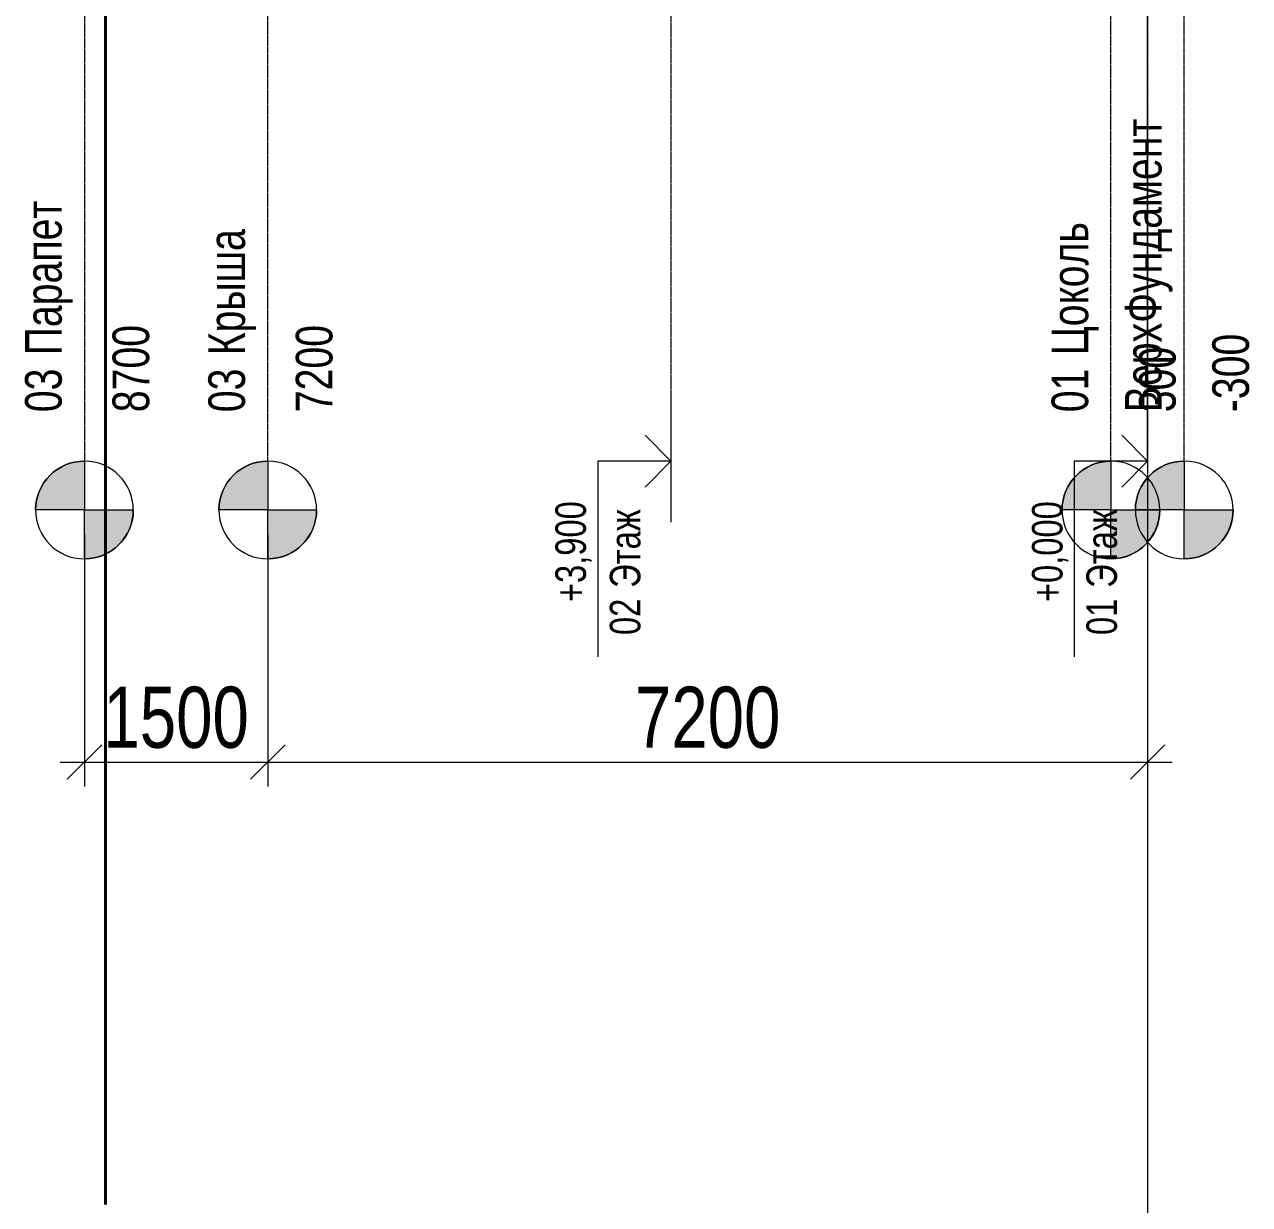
# Model space of a CAD drawing. Header units: millimetres. Extents: x 1117013 to 3394463, y -717780 to -102922.
# Drawn here: x 1300079 to 1310104, y -564926 to -555272 of the extents above; entities that cross this region are included whole.
import ezdxf

# ---------------------------------------------------------------- set-up
doc = ezdxf.new("R2010")
doc.units = ezdxf.units.MM
doc.linetypes.add('ADSK_Линия сетки', pattern=[21, 12, -3, 3, -3])
for name, color, linetype, lineweight in [('0003-Основная тонкая 0.13', 9, 'Continuous', 13), ('A-ANNO-DIMS', 211, 'Continuous', 9), ('A-ANNO-NOTE', 131, 'Continuous', 20), ('A-DETL', 90, 'Continuous', 9), ('A-FLOR-LEVL', 51, 'Continuous', 9)]:
    doc.layers.add(name, color=color, linetype=linetype, lineweight=lineweight)
doc.styles.add('Century Gothic', font='GOTHIC.TTF', dxfattribs={"width": 0.8, "height": 250})
doc.styles.add('Century Gothic_1', font='GOTHIC.TTF', dxfattribs={"width": 0.8, "height": 500})
doc.dimstyles.new('SK_Основной_2_5', dxfattribs={"dimscale": 304.8, "dimtxt": 522.084135, "dimasz": 0.927822, "dimexe": 0.656168, "dimexo": 1.968504, "dimgap": 0.328084, "dimtad": 1, "dimdec": 3, "dimrnd": 0.001, "dimdsep": 46, "dimtxsty": 'Century Gothic_1', "dimblk1": 'OBLIQUE', "dimblk2": 'OBLIQUE', "dimsah": 1, "dimcen": 0.09, "dimdle": 0.656168, "dimazin": 2, "dimtfac": 1, "dimtdec": 4, "dimtix": 1, "dimtmove": 0, "dimatfit": 3, "dimfxl": 1, "dimtvp": 1, "dimtolj": 1, "dimtzin": 0, "dimlwd": 20, "dimlwe": 20, "dimarcsym": 2})

# ---------------------------------------------------------------- blocks, each defined once
blk = doc.blocks.new('Уровень - Стрелка вверх_Отметка с именем уровня_2_5-3055-В_Разрез_Верт_1')
at = {"layer": 'A-ANNO-NOTE'}
for p, q in [((-4000, 600), (-5600, 600)), ((-4000, 0), (-4000, 600)), ((-4000, 0), (-4212, 212)), ((-4000, 0), (-3788, 212)), ((-3500, 0), (-4500, 0))]:
    blk.add_line(p, q, dxfattribs=at)
blk = doc.blocks.new('Уровень - КР-535808-В_Разрез_Верт_1')
at = {"layer": 'A-FLOR-LEVL'}
h = blk.add_hatch(color=256, dxfattribs=at)
edge = h.paths.add_edge_path(flags=0)
edge.add_arc((16700, 8700), 400, 90, 180, ccw=False)
edge.add_line((16700, 9100), (16700, 8700))
edge.add_line((16700, 8700), (16300, 8700))
h = blk.add_hatch(color=256, dxfattribs=at)
edge = h.paths.add_edge_path(flags=0)
edge.add_line((16700, 8300), (16700, 8700))
edge.add_line((16700, 8700), (17100, 8700))
edge.add_arc((16700, 8700), 400, 270, 360, ccw=False)
at = {"layer": 'A-FLOR-LEVL', "lineweight": 20}
for p, q in [((16700, 8700), (16700, 9100)), ((16300, 8700), (16700, 8700)), ((17100, 8700), (16700, 8700)), ((16700, 8700), (16700, 8300))]:
    blk.add_line(p, q, dxfattribs=at)
blk.add_circle((16700, 8700), 400, dxfattribs=at)
for start, end in [(90, 180), (270, 360)]:
    blk.add_arc((16700, 8700), 400, start, end, dxfattribs=at)
blk = doc.blocks.new('_Oblique')
at = {"color": 0, "linetype": 'ByBlock', "lineweight": -2}
blk.add_line((-0.5, -0.5), (0.5, 0.5), dxfattribs=at)
blk = doc.blocks.new('*D147')
at = {"layer": 'A-ANNO-DIMS', "color": 0, "lineweight": 20, "transparency": 16777216}
for p, q in [((1300570, -559444), (1300570, -561506)), ((1302070, -559444), (1302070, -561506)), ((1300370, -561306), (1302270, -561306))]:
    blk.add_line(p, q, dxfattribs=at)
at = {"layer": 'Defpoints', "color": 0, "transparency": 16777216}
for p in [(1300570, -558844), (1302070, -558844), (1302070, -561306)]:
    blk.add_point(p, dxfattribs=at)
at = {"layer": 'A-ANNO-DIMS', "color": 0, "lineweight": 20, "transparency": 16777216, "xscale": 282.8, "yscale": 282.8, "zscale": 282.8, "rotation": 180}
blk.add_blockref('_Oblique', (1300570, -561306), dxfattribs=at)
at = {"layer": 'A-ANNO-DIMS', "color": 0, "lineweight": 20, "transparency": 16777216, "xscale": 282.8, "yscale": 282.8, "zscale": 282.8}
blk.add_blockref('_Oblique', (1302070, -561306), dxfattribs=at)
at = {"layer": 'A-ANNO-DIMS', "color": 0, "lineweight": 20, "transparency": 16777216, "insert": (1301320, -560943), "char_height": 500, "width": 735.89, "attachment_point": 5, "style": 'Century Gothic_1'}
blk.add_mtext('\\A1;1500', dxfattribs=at)
blk = doc.blocks.new('*D148')
at = {"layer": 'A-ANNO-DIMS', "color": 0, "lineweight": 20, "transparency": 16777216}
for p, q in [((1302070, -559444), (1302070, -561506)), ((1309270, -559444), (1309270, -561506)), ((1301870, -561306), (1309470, -561306))]:
    blk.add_line(p, q, dxfattribs=at)
at = {"layer": 'Defpoints', "color": 0, "transparency": 16777216}
for p in [(1302070, -558844), (1309270, -558844), (1309270, -561306)]:
    blk.add_point(p, dxfattribs=at)
at = {"layer": 'A-ANNO-DIMS', "color": 0, "lineweight": 20, "transparency": 16777216, "xscale": 282.8, "yscale": 282.8, "zscale": 282.8, "rotation": 180}
blk.add_blockref('_Oblique', (1302070, -561306), dxfattribs=at)
at = {"layer": 'A-ANNO-DIMS', "color": 0, "lineweight": 20, "transparency": 16777216, "xscale": 282.8, "yscale": 282.8, "zscale": 282.8}
blk.add_blockref('_Oblique', (1309270, -561306), dxfattribs=at)
at = {"layer": 'A-ANNO-DIMS', "color": 0, "lineweight": 20, "transparency": 16777216, "insert": (1305670, -560943), "char_height": 500, "width": 735.89, "attachment_point": 5, "style": 'Century Gothic_1'}
blk.add_mtext('\\A1;7200', dxfattribs=at)

msp = doc.modelspace()

# ---------------------------------------------------------------- linework, layer by layer
at = {"layer": '0003-Основная тонкая 0.13'}
msp.add_xline((1309269.5528, -628011.5246), (0, -1), dxfattribs=at)
at = {"layer": 'A-DETL', "lineweight": 40}
msp.add_line((1300742.0268, -551225.7266), (1300742.0268, -564925.7266), dxfattribs=at)
at = {"layer": 'A-FLOR-LEVL', "linetype": 'ADSK_Линия сетки'}
for p, q in [((1300569.5528, -538543.9788), (1300569.5528, -558843.9788)), ((1302069.5528, -558843.9788), (1302069.5528, -538543.9788)), ((1308969.5528, -558843.9788), (1308969.5528, -538543.9788)), ((1309569.5528, -558843.9788), (1309569.5528, -538543.9788))]:
    msp.add_line(p, q, dxfattribs=at)
at = {"layer": 'A-FLOR-LEVL', "linetype": 'ADSK_Линия сетки', "lineweight": 20}
for p, q in [((1305369.5528, -538543.9788), (1305369.5528, -558843.9788)), ((1309269.5528, -558843.9788), (1309269.5528, -538543.9788))]:
    msp.add_line(p, q, dxfattribs=at)

# ---------------------------------------------------------------- block references
at = {"layer": 'A-FLOR-LEVL', "lineweight": 20, "rotation": 90}
for p in [(1305369.5528, -554843.9788), (1309269.5528, -554843.9788)]:
    msp.add_blockref('Уровень - Стрелка вверх_Отметка с именем уровня_2_5-3055-В_Разрез_Верт_1', p, dxfattribs=at)
at = {"layer": 'A-FLOR-LEVL', "lineweight": 20, "extrusion": (0, 0, -1), "rotation": 270}
for p in [(-1309269.5528, -542543.9788), (-1310769.5528, -542543.9788), (-1317669.5528, -542543.9788), (-1318269.5528, -542543.9788)]:
    msp.add_blockref('Уровень - КР-535808-В_Разрез_Верт_1', p, dxfattribs=at)

# ---------------------------------------------------------------- texts
at = {"layer": 'A-FLOR-LEVL', "attachment_point": 1, "rotation": 90}
for s, insert, char_height, width, style in [('ВерхФундамент', (1309083.6562, -558444.0603), 300, 3373.501, 'Century Gothic_1'), ('Парапет', (1300083.6562, -557978.3937), 300, 1802.1935, 'Century Gothic_1'), ('Крыша', (1301583.6562, -557978.3937), 300, 1475.105, 'Century Gothic_1'), ('Цоколь', (1308483.6562, -557978.3937), 300, 1449.451, 'Century Gothic_1'), ('8700', (1300799.3744, -558444.0603), 300, 897.89, 'Century Gothic_1'), ('7200', (1302299.3744, -558444.0603), 300, 897.89, 'Century Gothic_1'), ('-300', (1309799.3744, -558444.0603), 300, 808.101, 'Century Gothic_1'), ('300', (1309199.3744, -558444.0603), 300, 673.4175, 'Century Gothic_1'), ('03 ', (1300083.6562, -558444.0603), 300, 564.388, 'Century Gothic_1'), ('03 ', (1301583.6562, -558444.0603), 300, 564.388, 'Century Gothic_1'), ('01 ', (1308483.6562, -558444.0603), 300, 564.388, 'Century Gothic_1'), ('+3,900', (1304423.5827, -559997.361), 250, 1038.987, 'Century Gothic'), ('Этаж', (1304868.8952, -559880.6817), 250, 897.89, 'Century Gothic'), ('+0,000', (1308323.5827, -559997.361), 250, 1038.987, 'Century Gothic'), ('Этаж', (1308768.8952, -559880.6817), 250, 897.89, 'Century Gothic'), ('02 ', (1304868.8952, -560266.9734), 250, 468.1855, 'Century Gothic'), ('01 ', (1308768.8952, -560266.9734), 250, 468.1855, 'Century Gothic')]:
    msp.add_mtext(s, dxfattribs=dict(at, insert=insert, char_height=char_height, width=width, style=style))

# ---------------------------------------------------------------- dimensions: what is measured, and where the dimension line sits
at = {"layer": 'A-ANNO-DIMS', "lineweight": 20}
for base, p1, p2, override, picture, middle in [((1302069.5528, -561305.772), (1300569.5528, -558843.9788), (1302069.5528, -558843.9788), {"dimpost": '<>', "dimfxl": 1500}, '*D147', (1301319.5528, -560943.1955)), ((1309269.5528, -561305.772), (1302069.5528, -558843.9788), (1309269.5528, -558843.9788), {"dimpost": '<>', "dimfxl": 7200}, '*D148', (1305669.5528, -560943.1955))]:
    dim = msp.add_linear_dim(base=base, p1=p1, p2=p2, angle=180, dimstyle='SK_Основной_2_5', override=override, dxfattribs=at)
    dim.commit()
    dim.dimension.update_dxf_attribs({"geometry": picture, "text_midpoint": middle})

doc.saveas('drawing.dxf')
